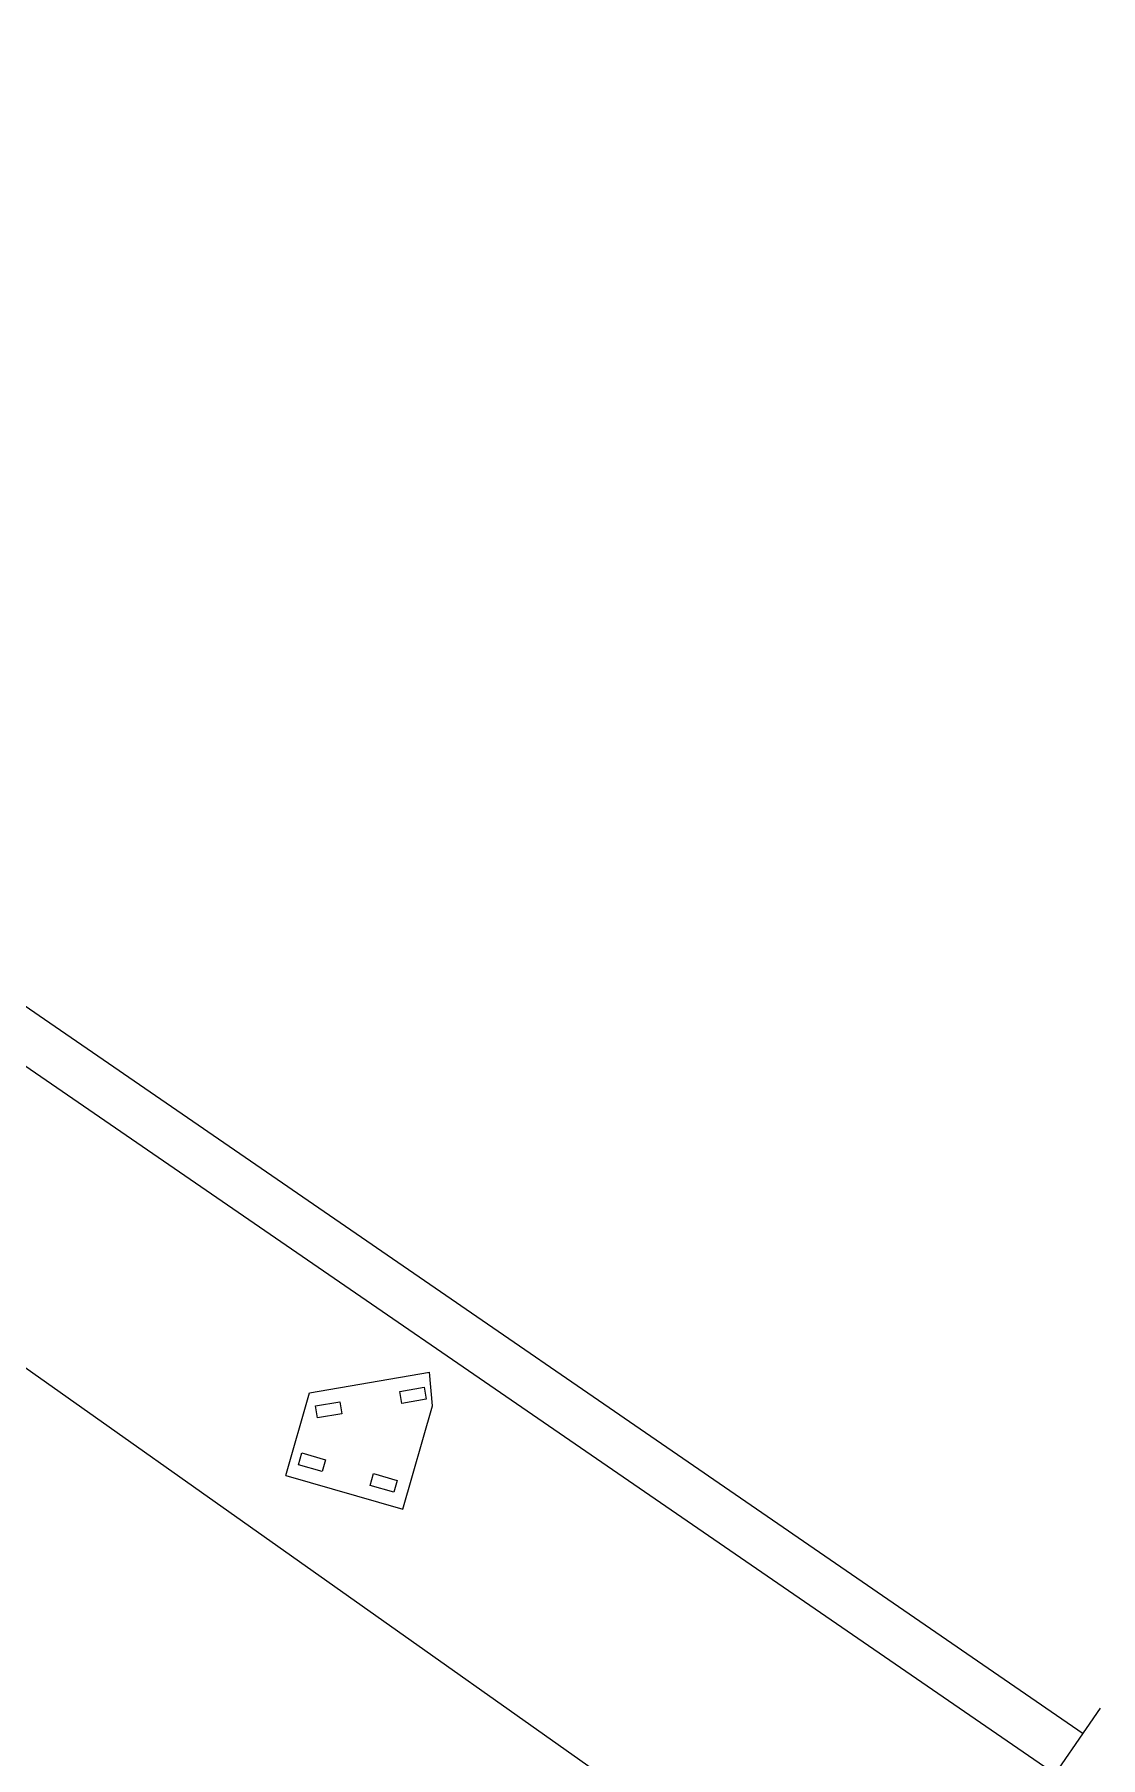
# Model space of a CAD drawing. Header units: metres. Extents: x 2 to 323, y -2 to 254.
# Drawn here: x 55.3 to 90, y 198 to 254 of the extents above; entities that cross this region are included whole.
import ezdxf

# ---------------------------------------------------------------- set-up
doc = ezdxf.new("R2010")
doc.units = ezdxf.units.M
doc.layers.add('REFERENCIA', color=7, linetype='Continuous')

msp = doc.modelspace()

# ---------------------------------------------------------------- linework, layer by layer
at = {"layer": 'REFERENCIA'}
for p, q in [((12.002, 251.951), (89.395, 198.749)), ((80.451, 192.632), (39.589, 221.519)), ((64.237, 209.826), (68.14, 210.495)), ((64.237, 209.826), (68.14, 210.495)), ((68.236, 209.402), (68.14, 210.495)), ((68.236, 209.402), (68.14, 210.495)), ((63.462, 207.135), (64.237, 209.826)), ((63.462, 207.135), (64.237, 209.826)), ((67.268, 206.039), (68.236, 209.402)), ((67.268, 206.039), (68.236, 209.402)), ((63.462, 207.135), (67.268, 206.039)), ((63.462, 207.135), (67.268, 206.039)), ((85.851, 193.592), (89.962, 199.573))]:
    msp.add_line(p, q, dxfattribs=at)
msp.add_lwpolyline([(5.941, 247.434), (6.192, 254.003), (88.489, 197.43)], dxfattribs=at)
for points in [[(67.961, 210.007), (68.028, 209.613), (67.24, 209.478), (67.172, 209.872), (67.961, 210.007)], [(67.961, 210.007), (68.028, 209.613), (67.24, 209.478), (67.172, 209.872), (67.961, 210.007)], [(64.427, 209.402), (65.216, 209.537), (65.283, 209.143), (64.495, 209.008), (64.427, 209.402)], [(64.427, 209.402), (65.216, 209.537), (65.283, 209.143), (64.495, 209.008), (64.427, 209.402)], [(63.986, 207.869), (64.755, 207.648), (64.644, 207.263), (63.875, 207.485), (63.986, 207.869)], [(63.986, 207.869), (64.755, 207.648), (64.644, 207.263), (63.875, 207.485), (63.986, 207.869)], [(66.319, 207.197), (67.088, 206.976), (66.977, 206.591), (66.208, 206.813), (66.319, 207.197)], [(66.319, 207.197), (67.088, 206.976), (66.977, 206.591), (66.208, 206.813), (66.319, 207.197)]]:
    msp.add_lwpolyline(points, close=True, dxfattribs=at)

doc.saveas('drawing.dxf')
